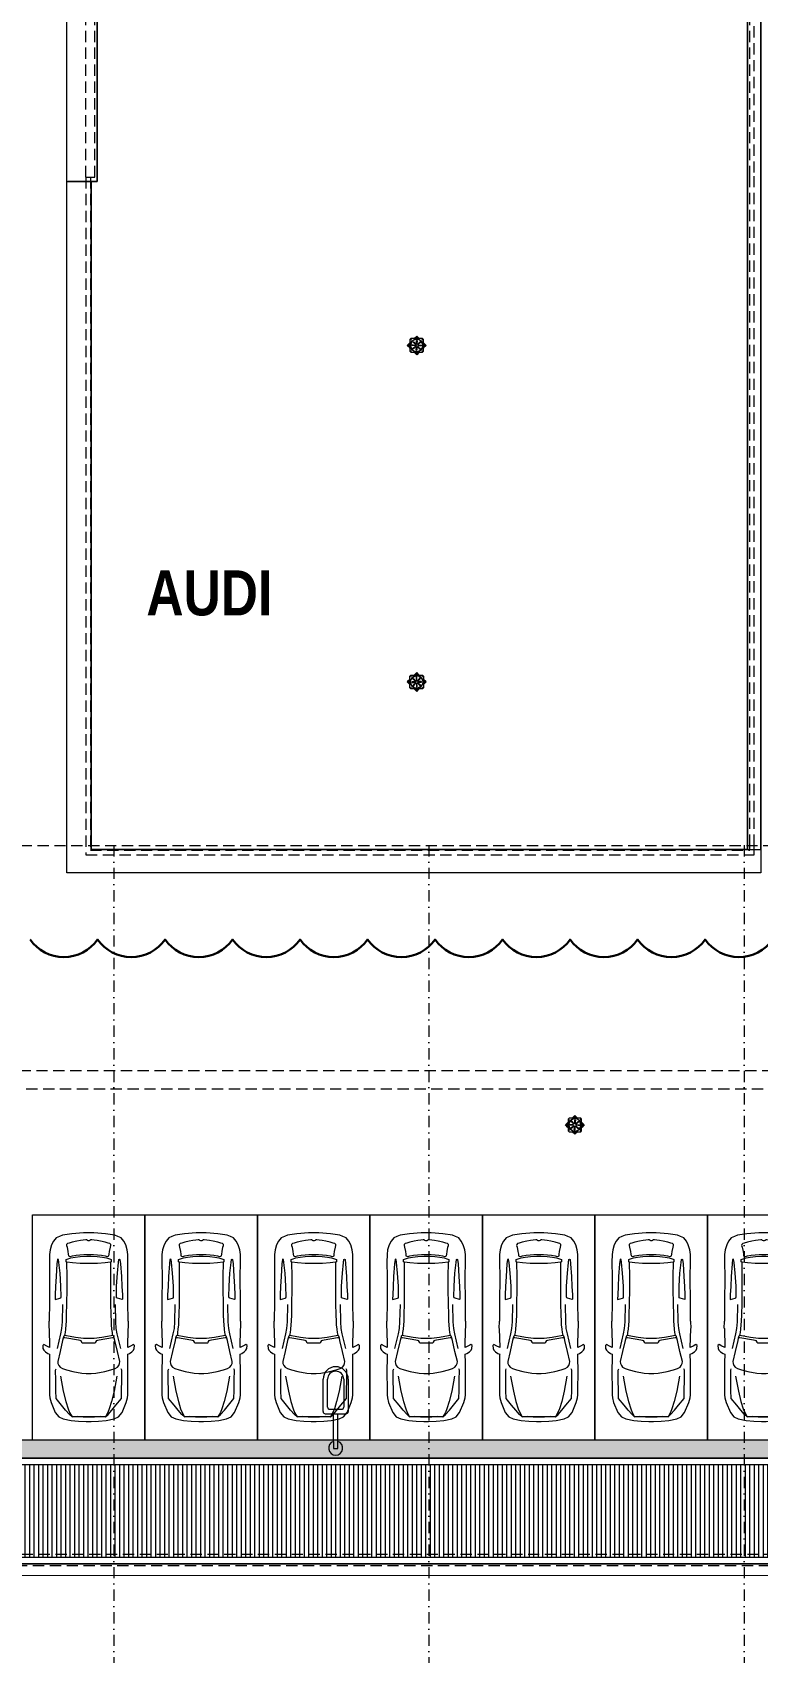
# Model space of a CAD drawing. Header units: metres. Extents: x -17822 to 152406, y -4219 to 19791.
# Drawn here: x 120299 to 121910, y -1793 to 1805 of the extents above; entities that cross this region are included whole.
import ezdxf

# ---------------------------------------------------------------- set-up
doc = ezdxf.new("R2010")
doc.units = ezdxf.units.M
doc.header["$LTSCALE"] = 100
doc.header["$MEASUREMENT"] = 0
for name, pattern in [('DASHDOT2', [0.5, 0.25, -0.125, 0, -0.125]), ('DOT2', [0.125, 0, -0.125]), ('HIDDEN', [0.375, 0.25, -0.125])]:
    doc.linetypes.add(name, pattern=pattern)
doc.layers.get('0').update_dxf_attribs({"color": 9, "lineweight": 9})
for name, color, linetype, lineweight in [('04', 9, 'Continuous', 9), ('06A', 9, 'Continuous', 9), ('06C', 9, 'Continuous', 9), ('06D', 9, 'Continuous', 9), ('09', 9, 'Continuous', 9), ('20', 9, 'DOT2', 9), ('21', 9, 'Continuous', 9), ('24', 9, 'DASHDOT2', 9), ('35', 9, 'Continuous', 9), ('E-KABLO', 7, 'Continuous', 30), ('M-TEFRIS-015', 9, 'Continuous', 9)]:
    doc.layers.add(name, color=color, linetype=linetype, lineweight=lineweight)
doc.styles.add('MuuM_TEXT-BOLD', font='ARIALNB.TTF')

# ---------------------------------------------------------------- blocks, each defined once
blk = doc.blocks.new('p-suzgec')
at = {"ltscale": 25}
for p, q in [((-21.1, 0), (-15.5, 5.7)), ((-15.5, -5.7), (-21.1, 0)), ((-15.5, 5.7), (-15.2, 5.9)), ((-15.5, -5.7), (-15.5, 5.7)), ((-13.2, 15), (-15.2, 13)), ((-15.2, 13), (-15.2, -13)), ((12.8, 15), (-13.2, 15)), ((-10.5, 1.2), (-3.4, 0.3)), ((-6.1, 15), (-5.9, 15.2)), ((-5.9, 12.3), (-6, 12.5)), ((-5.9, 15.2), (-0.2, 20.9)), ((-5.9, 15.2), (5.4, 15.2)), ((-5.8, 12), (-5.9, 12.3)), ((-5.1, 12.9), (-5, 12.7)), ((-5, 12.7), (-4.8, 12.4)), ((-3.3, 0.2), (-3.4, 0.3)), ((-0.2, 0), (-0.5, 0)), ((-0.2, 20.9), (5.4, 15.2)), ((-0.2, 0), (-0.2, 0.2)), ((-0.2, 0), (0, 0)), ((-0.2, 0), (-0.2, -0.2)), ((0.9, 10.2), (0, 3.1)), ((0, 3), (0, 3.1)), ((5.4, 15.2), (5.6, 15)), ((12.1, 5.6), (12.3, 5.7)), ((12.6, 4.8), (12.5, 4.7)), ((14.8, 13), (12.8, 15)), ((14.8, -13), (14.8, 13)), ((14.8, 5.9), (15, 5.7)), ((15, 5.7), (15, -5.7)), ((15, 5.7), (20.6, 0)), ((20.6, 0), (15, -5.7)), ((-15.2, -5.9), (-15.5, -5.7)), ((-15.2, -13), (-13.2, -15)), ((-13.2, -15), (12.8, -15)), ((-13.1, -4.8), (-13, -4.7)), ((-13, -4.7), (-12.6, -4.6)), ((-12.6, -5.6), (-12.8, -5.7)), ((-12.2, -5.5), (-12.6, -5.6)), ((-5.9, -15.2), (-6.1, -15)), ((5.4, -15.2), (-5.9, -15.2)), ((-0.2, -20.9), (-5.9, -15.2)), ((-1.4, -10.2), (-0.5, -3.1)), ((-0.5, -3), (-0.5, -3.1)), ((5.4, -15.2), (-0.2, -20.9)), ((2.8, -0.2), (2.9, -0.3)), ((10, -1.2), (2.9, -0.3)), ((4.5, -12.7), (4.3, -12.4)), ((4.6, -12.9), (4.5, -12.7)), ((5.3, -12), (5.4, -12.3)), ((5.4, -12.3), (5.5, -12.5)), ((5.6, -15), (5.4, -15.2)), ((12.8, -15), (14.8, -13)), ((15, -5.7), (14.8, -5.9))]:
    blk.add_line(p, q, dxfattribs=at)
for centre, radius in [((-17.9, 0), 0.4), ((-17.9, 0), 0.358), ((-0.2, 0), 14.3), ((-12.8, 12.5), 0.3), ((-0.2, 17.7), 0.4), ((-0.2, 17.7), 0.358), ((12.2, 12.5), 0.3), ((17.4, 0), 0.4), ((17.4, 0), 0.358), ((-12.8, -12.5), 0.3), ((-0.2, -17.7), 0.4), ((-0.2, -17.7), 0.358), ((12.2, -12.5), 0.3)]:
    blk.add_circle(centre, radius, dxfattribs=at)
for radius, start, end in [(13.5, 114.6147, 200.3853), (13.8, 110.4176, 114.5824), (13.7, 110.4084, 114.5916), (13.3, 110.3378, 114.6622), (13.2, 110.3292, 114.6708), (13.5, 24.6147, 110.3853), (13.6, 294.6147, 20.3853), (13.2, 20.3292, 24.6708), (13.3, 20.3378, 24.6622), (13.7, 20.4084, 24.5916), (13.8, 20.4176, 24.5824), (13.7, 200.4084, 204.5916), (13.8, 200.4176, 204.5824), (13.3, 200.3378, 204.6622), (13.2, 200.3292, 204.6708), (13.5, 204.6147, 290.3853), (13.2, 290.3292, 294.6708), (13.3, 290.3378, 294.6622), (13.7, 290.4084, 294.5916), (13.8, 290.4176, 294.5824)]:
    blk.add_arc((-0.2, 0), radius, start, end, dxfattribs=at)
for points, knots in [([(-10.5, -0.3), (-10.6, -0.3), (-10.7, -0.3), (-10.9, -0.2), (-11, -0.2), (-11.1, 0), (-11.2, 0.1), (-11.2, 0.3), (-11.2, 0.4), (-11.2, 0.6), (-11.2, 0.7), (-11.1, 0.9), (-11.1, 1), (-10.9, 1.1), (-10.8, 1.1), (-10.6, 1.2), (-10.5, 1.2), (-10.4, 1.2)], [2.169268, 2.169268, 2.169268, 2.169268, 2.468107, 2.468107, 2.768207, 2.768207, 3.065525, 3.065525, 3.362844, 3.362844, 3.660162, 3.660162, 3.95748, 3.95748, 4.257581, 4.257581, 4.55635, 4.55635, 4.55635, 4.55635]), ([(-7.7, 7), (-7.8, 7.1), (-7.8, 7.2), (-7.9, 7.4), (-7.9, 7.5), (-7.9, 7.7), (-7.9, 7.8), (-7.8, 8), (-7.8, 8), (-7.6, 8.2), (-7.5, 8.2), (-7.3, 8.3), (-7.2, 8.3), (-7, 8.3), (-6.9, 8.3), (-6.7, 8.2), (-6.6, 8.1), (-6.6, 8)], [2.169268, 2.169268, 2.169268, 2.169268, 2.468107, 2.468107, 2.768207, 2.768207, 3.065525, 3.065525, 3.362844, 3.362844, 3.660162, 3.660162, 3.95748, 3.95748, 4.257581, 4.257581, 4.55635, 4.55635, 4.55635, 4.55635]), ([(-3.5, 0.4), (-3.5, 0.4), (-3.5, 0.4), (-3.5, 0.4), (-3.4, 0.4), (-3.4, 0.4), (-3.4, 0.3), (-3.3, 0.3), (-3.3, 0.3), (-3.3, 0.3), (-3.3, 0.2), (-3.2, 0.2), (-3.2, 0.1), (-3.3, 0.1), (-3.3, 0), (-3.3, 0), (-3.3, -0.1), (-3.4, -0.1), (-3.4, -0.1), (-3.5, -0.1), (-3.5, -0.1), (-3.5, -0.1), (-3.5, -0.1)], [-0.0013985, -0.0013985, -0.0013985, -0.0013985, 0, 0, 0, 0.0909291, 0.0909291, 0.1818582, 0.1818582, 0.2711248, 0.2711248, 0.3603915, 0.3603915, 0.4496581, 0.4496581, 0.5389247, 0.5389247, 0.6298538, 0.6298538, 0.7207829, 0.7207829, 0.7401198, 0.7401198, 0.7401198, 0.7401198]), ([(-2.2, 2.6), (-2.2, 2.6), (-2.2, 2.6), (-2.2, 2.6), (-2.2, 2.5), (-2.2, 2.5), (-2.2, 2.4), (-2.2, 2.4), (-2.2, 2.3), (-2.2, 2.3), (-2.2, 2.3), (-2.3, 2.2), (-2.3, 2.2), (-2.3, 2.2), (-2.4, 2.2), (-2.4, 2.1), (-2.5, 2.1), (-2.5, 2.2), (-2.6, 2.2), (-2.6, 2.2), (-2.6, 2.2), (-2.6, 2.2), (-2.6, 2.2)], [-0.0013985, -0.0013985, -0.0013985, -0.0013985, 0, 0, 0, 0.0909291, 0.0909291, 0.1818582, 0.1818582, 0.2711248, 0.2711248, 0.3603915, 0.3603915, 0.4496581, 0.4496581, 0.5389247, 0.5389247, 0.6298538, 0.6298538, 0.7207829, 0.7207829, 0.7401198, 0.7401198, 0.7401198, 0.7401198]), ([(-0.6, 10.2), (-0.6, 10.3), (-0.5, 10.4), (-0.5, 10.6), (-0.4, 10.7), (-0.3, 10.8), (-0.2, 10.9), (0, 11), (0.1, 11), (0.3, 11), (0.4, 11), (0.6, 10.9), (0.7, 10.8), (0.8, 10.7), (0.9, 10.6), (0.9, 10.4), (1, 10.3), (0.9, 10.2)], [2.169268, 2.169268, 2.169268, 2.169268, 2.468107, 2.468107, 2.768207, 2.768207, 3.065525, 3.065525, 3.362844, 3.362844, 3.660162, 3.660162, 3.95748, 3.95748, 4.257581, 4.257581, 4.55635, 4.55635, 4.55635, 4.55635]), ([(0.1, 3.2), (0.1, 3.2), (0.1, 3.2), (0.1, 3.2), (0.1, 3.2), (0.1, 3.2), (0.1, 3.1), (0.1, 3.1), (0, 3), (0, 3), (-0.1, 3), (-0.1, 3), (-0.2, 3), (-0.2, 3), (-0.2, 3), (-0.3, 3), (-0.3, 3.1), (-0.3, 3.1), (-0.4, 3.2), (-0.4, 3.2), (-0.4, 3.2), (-0.4, 3.3), (-0.4, 3.3)], [-0.0013985, -0.0013985, -0.0013985, -0.0013985, 0, 0, 0, 0.0909291, 0.0909291, 0.1818582, 0.1818582, 0.2711248, 0.2711248, 0.3603915, 0.3603915, 0.4496581, 0.4496581, 0.5389247, 0.5389247, 0.6298538, 0.6298538, 0.7207829, 0.7207829, 0.7401198, 0.7401198, 0.7401198, 0.7401198]), ([(2.3, 2), (2.3, 2), (2.3, 2), (2.3, 2), (2.3, 2), (2.2, 2), (2.2, 1.9), (2.2, 1.9), (2.1, 1.9), (2.1, 2), (2, 2), (2, 2), (1.9, 2), (1.9, 2.1), (1.9, 2.1), (1.9, 2.2), (1.9, 2.2), (1.9, 2.3), (1.9, 2.3), (1.9, 2.3), (2, 2.4), (2, 2.4), (2, 2.4)], [-0.0013985, -0.0013985, -0.0013985, -0.0013985, 0, 0, 0, 0.0909291, 0.0909291, 0.1818582, 0.1818582, 0.2711248, 0.2711248, 0.3603915, 0.3603915, 0.4496581, 0.4496581, 0.5389247, 0.5389247, 0.6298538, 0.6298538, 0.7207829, 0.7207829, 0.7401198, 0.7401198, 0.7401198, 0.7401198]), ([(3, -0.4), (3, -0.4), (3, -0.4), (3, -0.4), (2.9, -0.4), (2.9, -0.4), (2.9, -0.3), (2.8, -0.3), (2.8, -0.3), (2.8, -0.3), (2.8, -0.2), (2.7, -0.2), (2.7, -0.1), (2.8, -0.1), (2.8, 0), (2.8, 0), (2.8, 0.1), (2.9, 0.1), (2.9, 0.1), (3, 0.1), (3, 0.1), (3, 0.1), (3, 0.1)], [-0.0013985, -0.0013985, -0.0013985, -0.0013985, 0, 0, 0, 0.0909291, 0.0909291, 0.1818582, 0.1818582, 0.2711248, 0.2711248, 0.3603915, 0.3603915, 0.4496581, 0.4496581, 0.5389247, 0.5389247, 0.6298538, 0.6298538, 0.7207829, 0.7207829, 0.7401198, 0.7401198, 0.7401198, 0.7401198]), ([(6.8, 7.4), (6.8, 7.5), (6.9, 7.6), (7.1, 7.7), (7.2, 7.7), (7.4, 7.7), (7.5, 7.7), (7.7, 7.6), (7.8, 7.5), (7.9, 7.4), (8, 7.3), (8.1, 7.1), (8.1, 7), (8, 6.8), (8, 6.7), (7.9, 6.5), (7.8, 6.4), (7.8, 6.3)], [2.169268, 2.169268, 2.169268, 2.169268, 2.468107, 2.468107, 2.768207, 2.768207, 3.065525, 3.065525, 3.362844, 3.362844, 3.660162, 3.660162, 3.95748, 3.95748, 4.257581, 4.257581, 4.55635, 4.55635, 4.55635, 4.55635]), ([(10, 0.3), (10.1, 0.3), (10.2, 0.3), (10.4, 0.2), (10.5, 0.2), (10.6, 0), (10.7, -0.1), (10.7, -0.3), (10.7, -0.4), (10.7, -0.6), (10.7, -0.7), (10.6, -0.9), (10.6, -1), (10.4, -1.1), (10.3, -1.1), (10.1, -1.2), (10, -1.2), (9.9, -1.2)], [2.169268, 2.169268, 2.169268, 2.169268, 2.468107, 2.468107, 2.768207, 2.768207, 3.065525, 3.065525, 3.362844, 3.362844, 3.660162, 3.660162, 3.95748, 3.95748, 4.257581, 4.257581, 4.55635, 4.55635, 4.55635, 4.55635]), ([(-7.3, -7.4), (-7.3, -7.5), (-7.4, -7.6), (-7.6, -7.7), (-7.7, -7.7), (-7.9, -7.7), (-8, -7.7), (-8.2, -7.6), (-8.3, -7.5), (-8.4, -7.4), (-8.5, -7.3), (-8.6, -7.1), (-8.6, -7), (-8.5, -6.8), (-8.5, -6.7), (-8.4, -6.5), (-8.3, -6.4), (-8.3, -6.3)], [2.169268, 2.169268, 2.169268, 2.169268, 2.468107, 2.468107, 2.768207, 2.768207, 3.065525, 3.065525, 3.362844, 3.362844, 3.660162, 3.660162, 3.95748, 3.95748, 4.257581, 4.257581, 4.55635, 4.55635, 4.55635, 4.55635]), ([(-2.8, -2), (-2.8, -2), (-2.8, -2), (-2.8, -2), (-2.8, -2), (-2.7, -2), (-2.7, -1.9), (-2.7, -1.9), (-2.6, -1.9), (-2.6, -2), (-2.5, -2), (-2.5, -2), (-2.4, -2), (-2.4, -2.1), (-2.4, -2.1), (-2.4, -2.2), (-2.4, -2.2), (-2.4, -2.3), (-2.4, -2.3), (-2.4, -2.3), (-2.5, -2.4), (-2.5, -2.4), (-2.5, -2.4)], [-0.0013985, -0.0013985, -0.0013985, -0.0013985, 0, 0, 0, 0.0909291, 0.0909291, 0.1818582, 0.1818582, 0.2711248, 0.2711248, 0.3603915, 0.3603915, 0.4496581, 0.4496581, 0.5389247, 0.5389247, 0.6298538, 0.6298538, 0.7207829, 0.7207829, 0.7401198, 0.7401198, 0.7401198, 0.7401198]), ([(0.1, -10.2), (0.1, -10.3), (0, -10.4), (0, -10.6), (-0.1, -10.7), (-0.2, -10.8), (-0.3, -10.9), (-0.5, -11), (-0.6, -11), (-0.8, -11), (-0.9, -11), (-1.1, -10.9), (-1.2, -10.8), (-1.3, -10.7), (-1.4, -10.6), (-1.4, -10.4), (-1.5, -10.3), (-1.4, -10.2)], [2.169268, 2.169268, 2.169268, 2.169268, 2.468107, 2.468107, 2.768207, 2.768207, 3.065525, 3.065525, 3.362844, 3.362844, 3.660162, 3.660162, 3.95748, 3.95748, 4.257581, 4.257581, 4.55635, 4.55635, 4.55635, 4.55635]), ([(-0.6, -3.2), (-0.6, -3.2), (-0.6, -3.2), (-0.6, -3.2), (-0.6, -3.2), (-0.6, -3.2), (-0.6, -3.1), (-0.6, -3.1), (-0.5, -3), (-0.5, -3), (-0.4, -3), (-0.4, -3), (-0.4, -3), (-0.3, -3), (-0.3, -3), (-0.2, -3), (-0.2, -3.1), (-0.2, -3.1), (-0.2, -3.2), (-0.1, -3.2), (-0.1, -3.2), (-0.1, -3.3), (-0.1, -3.3)], [-0.0013985, -0.0013985, -0.0013985, -0.0013985, 0, 0, 0, 0.0909291, 0.0909291, 0.1818582, 0.1818582, 0.2711248, 0.2711248, 0.3603915, 0.3603915, 0.4496581, 0.4496581, 0.5389247, 0.5389247, 0.6298538, 0.6298538, 0.7207829, 0.7207829, 0.7401198, 0.7401198, 0.7401198, 0.7401198]), ([(1.7, -2.6), (1.7, -2.6), (1.7, -2.6), (1.7, -2.6), (1.7, -2.5), (1.7, -2.5), (1.7, -2.4), (1.7, -2.4), (1.7, -2.3), (1.7, -2.3), (1.7, -2.3), (1.8, -2.2), (1.8, -2.2), (1.8, -2.2), (1.9, -2.2), (1.9, -2.1), (2, -2.1), (2, -2.2), (2.1, -2.2), (2.1, -2.2), (2.1, -2.2), (2.1, -2.2), (2.1, -2.2)], [-0.0013985, -0.0013985, -0.0013985, -0.0013985, 0, 0, 0, 0.0909291, 0.0909291, 0.1818582, 0.1818582, 0.2711248, 0.2711248, 0.3603915, 0.3603915, 0.4496581, 0.4496581, 0.5389247, 0.5389247, 0.6298538, 0.6298538, 0.7207829, 0.7207829, 0.7401198, 0.7401198, 0.7401198, 0.7401198]), ([(7.2, -7), (7.3, -7.1), (7.3, -7.2), (7.4, -7.4), (7.4, -7.5), (7.4, -7.7), (7.4, -7.8), (7.3, -8), (7.3, -8), (7.1, -8.2), (7, -8.2), (6.8, -8.3), (6.7, -8.3), (6.5, -8.3), (6.4, -8.3), (6.2, -8.2), (6.1, -8.1), (6.1, -8)], [2.169268, 2.169268, 2.169268, 2.169268, 2.468107, 2.468107, 2.768207, 2.768207, 3.065525, 3.065525, 3.362844, 3.362844, 3.660162, 3.660162, 3.95748, 3.95748, 4.257581, 4.257581, 4.55635, 4.55635, 4.55635, 4.55635])]:
    blk.add_open_spline(points, degree=3, knots=knots, dxfattribs=at)
for points, weights in [([(-10.4, 1.2), (-5.1, 0.6), (-3.5, 0.4)], [1.04357122072, 1.19470433147, 1]), ([(-2.6, 2.2), (-3.9, 3.4), (-7.7, 7)], [1, 1.19289012244, 1.04336959178]), ([(-6.6, 8), (-3.3, 3.9), (-2.2, 2.6)], [1.04357122128, 1.19470433435, 1]), ([(-0.4, 3.3), (-0.4, 4.9), (-0.6, 10.2)], [1, 1.1928901223, 1.04336959175]), ([(0.9, 10.2), (0.3, 4.9), (0.1, 3.2)], [1.04357122043, 1.19470432993, 1]), ([(2, 2.4), (3.1, 3.6), (6.8, 7.4)], [1, 1.19289012017, 1.04336959134]), ([(7.8, 6.3), (3.6, 3), (2.3, 2)], [1.04357122006, 1.19470432802, 1]), ([(11.7, 5.5), (11.9, 5.6), (12.1, 5.6)], [1.02554744525, 1.0127799804, 1]), ([(12.5, 4.7), (12.3, 4.7), (12.1, 4.6)], [1, 1.0127799804, 1.02554744526]), ([(-3.5, -0.1), (-5.2, -0.2), (-10.5, -0.3)], [1, 1.19289012449, 1.04336959218]), ([(-8.3, -6.3), (-4.1, -3), (-2.8, -2)], [1.04357122094, 1.1947043326, 1]), ([(-2.5, -2.4), (-3.6, -3.6), (-7.3, -7.4)], [1, 1.19289012327, 1.04336959194]), ([(-1.4, -10.2), (-0.8, -4.9), (-0.6, -3.2)], [1.04357122103, 1.19470433305, 1]), ([(-0.1, -3.3), (-0.1, -4.9), (0.1, -10.2)], [1, 1.19289011339, 1.04336959002]), ([(6.1, -8), (2.8, -3.9), (1.7, -2.6)], [1.04357121982, 1.19470432681, 1]), ([(2.1, -2.2), (3.4, -3.4), (7.2, -7)], [1, 1.19289011781, 1.04336959088])]:
    blk.add_rational_spline(points, weights, degree=2, dxfattribs=at)
for points, weights, knots in [([(3, 0.1), (3.5, 0.1), (6, 0.2), (10, 0.3)], [4.14064799907, 3.56700040162, 2.15953650571, 1.32480586323], [27.48414514, 27.48414514, 27.48414514, 27.50397367, 27.53272487, 27.53272487, 27.53272487]), ([(9.9, -1.2), (7.9, -1), (4.7, -0.6), (3.3, -0.4), (3, -0.4)], [1.32476723726, 1.64485472039, 2.71311941379, 3.81141839734, 4.16242382948], [0.00590224, 0.00590224, 0.00590224, 0.01753913, 0.04477222, 0.05758123, 0.05758123, 0.05758123])]:
    blk.add_rational_spline(points, weights, degree=2, knots=knots, dxfattribs=at)
blk = doc.blocks.new('p-cati_audi')
at = {"layer": '06A'}
for points in [[(0, -2107), (0, -1060), (3704, -1060), (3704, -1572), (3642, -1572), (3637, -1572), (3637, -1127), (67, -1127), (67, -2107), (62, -2107), (2, -2107)], [(1512, -3590), (1512, -1577)]]:
    blk.add_lwpolyline(points, dxfattribs=at)
blk.add_lwpolyline([(1542, -3642), (1542, -3642), (0, -3642), (0, -2107), (54, -2107), (54, -3590), (1542, -3590), (1542, -1577)], close=True, dxfattribs=at)
at = {"layer": '06D'}
blk.add_lwpolyline([(54, -3590), (54, -2107), (67, -2107), (67, -1127), (3637, -1127), (3637, -1572), (3650, -1572), (3650, -3590), (2892, -3590), (2892, -1537), (1512, -1537), (1512, -3590)], close=True, dxfattribs=at)
at = {"layer": '20', "linetype": 'HIDDEN'}
for points in [[(42, -2097), (42, -1102), (3662, -1102), (3662, -1562)], [(62, -2097), (62, -1122), (3642, -1122), (3642, -1562)], [(42, -2097), (42, -3602), (1527, -3602), (1527, -3582.2), (1527, -2087), (1527, -1562)], [(52, -2097), (52, -3592), (1517, -3592), (1517, -3582.2), (1517, -2097), (1517, -1562)], [(42, -2097), (62, -2097)]]:
    blk.add_lwpolyline(points, dxfattribs=at)
at = {"layer": '35'}
blk.add_lwpolyline([(1512, -3590), (54, -3590), (54, -2107), (67, -2107), (67, -1127), (3637, -1127), (3637, -1572), (3650, -1572), (3650, -3590), (2892, -3590), (2892, -1537), (1512, -1537)], close=True, dxfattribs=at)
at = {"layer": '06D'}
blk.add_blockref('p-suzgec', (777.2, -2470.8), dxfattribs=at)
at = {"layer": '06D', "xscale": -1, "rotation": 180}
blk.add_blockref('p-suzgec', (777.2, -3218.3), dxfattribs=at)
blk = doc.blocks.new('p-platform_süzgeç')
at = {"layer": '06D'}
blk.add_blockref('p-suzgec', (-2920.7, -9251.3), dxfattribs=at)
blk = doc.blocks.new('p-akslar_yeni')
at = {"layer": '24'}
for points in [[(14895, -8575), (14895, -11897.2)], [(15595, -8575), (15595, -11897.2)], [(16295, -8575), (16295, -11897.2)]]:
    blk.add_lwpolyline(points, dxfattribs=at)
blk = doc.blocks.new('A$C442D6FDD')
at = {"layer": '06D', "color": 9}
for p, q in [((16875.2, -3722.5), (16875.2, -3650.8)), ((16885.2, -3712.5), (16885.2, -3650.8)), ((16921.2, -3650.8), (16921.2, -3712.5)), ((16931.2, -3650.8), (16931.2, -3722.5)), ((16880.2, -3727.5), (16926.2, -3727.5)), ((16890.2, -3717.5), (16916.2, -3717.5)), ((16898.2, -3788.8), (16898.2, -3727.5)), ((16908.2, -3788.8), (16908.2, -3727.5))]:
    blk.add_line(p, q, dxfattribs=at)
blk.add_lwpolyline([(16898.2, -3788.8), (16898.2, -3804.6), (16908.2, -3804.6), (16908.2, -3788.8)], dxfattribs=at)
for centre, radius, start, end in [((16903.2, -3650.8), 28, 0, 180), ((16903.2, -3650.8), 18, 0, 180), ((16880.2, -3722.5), 5, 180, 270), ((16890.2, -3712.5), 5, 180, 270), ((16916.2, -3712.5), 5, 270, 0), ((16926.2, -3722.5), 5, 270, 0), ((16903.2, -3803.7), 15.7, 108.5399, 71.4601)]:
    blk.add_arc(centre, radius, start, end, dxfattribs=at)
blk = doc.blocks.new('p-araba-10')
for points in [[(-193.8, -2.4), (-193.8, 5.3), (-192.9, 22.2), (-191.1, 38.9), (-187.6, 56.6), (-183.4, 66.4), (-173.9, 74.2), (-151.3, 83.5), (-141.2, 86.3), (-134.5, 87.1), (-72.5, 87.3), (-61.4, 87), (-45.8, 86.8), (-44, 86.7), (-42.5, 90.5), (-39.1, 95.9), (-35.3, 99.6), (-31.2, 101.5), (-25.1, 101.9), (-22.6, 99.4), (-26, 92.8), (-28.4, 88.2), (-29.2, 86.7), (12.7, 87.6), (14.7, 88.4), (27.6, 88.2), (29.7, 87.5), (71.7, 87.1), (127.9, 86.7), (160, 87.2), (177.5, 87.1), (187.3, 85.7), (198.4, 82.4), (207, 78), (214.1, 72.2), (217.1, 65), (220, 58.1), (223.2, 37.3), (225, 11.2), (225, -11.2), (223.2, -37.3), (220, -58.1), (217.1, -65), (214.1, -72.2), (207, -78), (198.4, -82.4), (187.3, -85.7), (177.5, -87.1), (160, -87.2), (127.9, -86.7), (71.7, -87.1), (29.7, -87.5), (27.6, -88.2), (14.7, -88.4), (12.7, -87.6), (-29.2, -86.7), (-28.4, -88.2), (-26, -92.8), (-22.6, -99.4), (-25.1, -101.9), (-31.2, -101.5), (-35.3, -99.6), (-39.1, -95.9), (-42.5, -90.5), (-44, -86.7), (-45.8, -86.8), (-61.4, -87), (-72.5, -87.3), (-134.5, -87.1), (-141.2, -86.3), (-151.3, -83.5), (-173.9, -74.2), (-183.4, -66.4), (-187.6, -56.6), (-191.1, -38.9), (-192.9, -22.2), (-193.8, -5.3), (-193.8, 2.4)], [(-93, -62.5), (-126.3, -56.3), (-149.5, -50.6), (-165.5, -45.6), (-173.7, -42.3), (-183.5, -36.9), (-182.7, -25.6), (-183.2, -12.4), (-183.2, 0.2), (-183.2, 12.8), (-182.7, 26), (-183.5, 37.3), (-177.8, 43), (-168.5, 51.5), (-157.6, 60.6), (-142.7, 72.8), (-124.7, 73.2), (-102, 73.6), (-79.4, 73.7), (-76.8, 72.4)], [(-93, 62.8), (-126.3, 56.7), (-149.5, 51), (-165.5, 45.9), (-173.7, 42.6), (-183.5, 37.3), (-182.7, 26), (-183.2, 12.8), (-183.2, 0.2), (-183.2, -12.4), (-182.7, -25.6), (-183.5, -36.9), (-177.8, -42.6), (-168.5, -51.2), (-157.6, -60.2), (-142.7, -72.5), (-124.7, -72.9), (-102, -73.2), (-79.4, -73.3), (-76.8, -72.1)], [(-8.3, -56.7), (-13.4, -57.9), (-38.1, -63.5), (-60.3, -68.8), (-64.9, -68.3), (-69.3, -66.4), (-73, -63.6), (-75.8, -58.3), (-79.1, -49.2), (-82.8, -35.3), (-86.1, -15.4), (-87, -5.3), (-87, 0.2), (-87, 5.7), (-86.1, 15.7), (-82.8, 35.6), (-79.1, 49.6), (-75.8, 58.7), (-73, 63.9), (-69.3, 66.8), (-64.9, 68.6), (-60.3, 69.2), (-38.1, 63.8), (-13.4, 58.2), (-8.3, 57)], [(66.2, 58.6), (27.5, 59.4), (12.7, 60.6), (0.9, 62.9), (-31.5, 70.4)], [(-2.5, -52.9), (-3.1, -54.6), (-4.3, -55.5), (-8.3, -56.7), (-7.3, -54.5), (-7.2, -52.8), (-12.4, -22.8), (-12.7, -19.8), (-13.7, -17.7), (-17.5, -15.6), (-18.7, -14.2), (-19.1, -9.7), (-19.2, -3.2), (-19.2, 0.2), (-19.2, 3.5), (-19.1, 10), (-18.7, 14.5), (-17.5, 15.9), (-13.7, 18.1), (-12.7, 20.1), (-12.4, 23.1), (-7.2, 53.1), (-7.3, 54.8), (-8.3, 57), (-4.3, 55.8), (-3.1, 54.9), (-2.5, 53.3)], [(160.4, 48.6), (128, 48.3), (99.7, 48.3), (68.4, 48.6), (43.2, 49.2), (29.3, 49.7), (20.9, 50.2), (11.4, 51.1), (4.3, 52), (0.7, 52.6), (-2.5, 53.3), (-3.4, 49.8), (-4.9, 41.7), (-6.9, 29.6), (-9.1, 11.9), (-9.1, 2.6), (-9.1, 0.2), (-9.1, -2.2), (-9.1, -11.6), (-6.9, -29.3), (-4.9, -41.4), (-3.4, -49.4), (-2.5, -52.9), (0.7, -52.2), (4.3, -51.7), (11.4, -50.8), (20.9, -49.9), (29.3, -49.3), (43.2, -48.9), (68.4, -48.3), (99.7, -47.9), (128, -47.9), (160.4, -48.3)], [(66.2, -58.2), (27.5, -59), (12.7, -60.3), (0.9, -62.6), (-31.5, -70.1)]]:
    blk.add_lwpolyline(points)
for points in [[(159.5, 66.3), (166.1, 67.2), (167.1, 68.6), (165.9, 69.6), (156.3, 70.9), (128.7, 72.7), (106.1, 73.8), (87.7, 74.9), (77.7, 75), (77.4, 74.3), (80.3, 64), (81.1, 62.1), (83.3, 61.7), (106.9, 62), (135.6, 63.8)], [(169.6, -39.3), (171.3, -30.3), (172.9, -18.6), (173.8, -4.4), (173.8, 0.2), (173.8, 4.7), (172.9, 19), (171.3, 30.6), (169.6, 39.6), (166.8, 48.4), (165.8, 50.4), (160.6, 50.4), (160.4, 48.6), (159, 36.5), (157.5, 19.4), (157, 8.1), (157, 0.2), (157, -7.8), (157.5, -19.1), (159, -36.2), (160.4, -48.3), (160.6, -50.1), (165.8, -50.1), (166.8, -48.1)], [(174.1, -36.1), (175.5, -27.9), (176.6, -19.3), (177.4, -10.5), (177.5, -1.4), (177.5, 0.2), (177.5, 1.8), (177.4, 10.9), (176.6, 19.7), (175.5, 28.2), (174.1, 36.4), (173, 41.1), (173.2, 43.7), (174.5, 45.2), (178.1, 45.7), (184.1, 46.5), (193.2, 48.4), (197.4, 49.4), (199.8, 49.3), (201.7, 47.1), (202.6, 43.6), (204.7, 36.9), (206.7, 26.7), (208.2, 18.6), (209.1, 12.5), (209.7, 6.9), (209.5, 5), (208.6, 3), (207.7, 1.2), (207.7, 0.2), (207.7, -0.9), (208.6, -2.7), (208.6, -2.7), (209.5, -4.6), (209.7, -6.6), (209.1, -12.1), (208.2, -18.3), (206.7, -26.4), (204.7, -36.5), (202.6, -43.3), (201.7, -46.8), (199.8, -49), (197.4, -49.1), (193.2, -48.1), (184.1, -46.1), (178.1, -45.3), (174.5, -44.9), (173.2, -43.4), (173, -40.8)], [(159.5, -66), (166.1, -66.9), (167.1, -68.2), (165.9, -69.3), (156.3, -70.5), (128.7, -72.4), (106.1, -73.5), (87.7, -74.5), (77.7, -74.7), (77.4, -74), (80.3, -63.7), (81.1, -61.7), (83.3, -61.4), (106.9, -61.6), (135.6, -63.5)]]:
    blk.add_lwpolyline(points, close=True)
blk = doc.blocks.new('p-carpark_std')
at = {"layer": '06D'}
blk.add_lwpolyline([(-500, -125), (0, -125), (0, 125), (-500, 125)], close=True, dxfattribs=at)
at = {"layer": '04'}
blk.add_blockref('p-araba-10', (-265, 0), dxfattribs=at)

msp = doc.modelspace()

# ---------------------------------------------------------------- hatches: boundary and pattern name
at = {"layer": '06D'}
h = msp.add_hatch(dxfattribs=at)
h.set_pattern_fill('_USER', color=251, scale=10, angle=90, pattern_type=0)
h.set_pattern_definition([(90, (-158696.959, -9057.529), (-10, 0), [])])
h.paths.add_polyline_path([(113612.64, -1581.04), (123262.64, -1581.04), (123262.64, -1376.32), (113612.64, -1376.32)])
at = {"layer": '09'}
msp.add_hatch(color=254, dxfattribs=at).paths.add_polyline_path([(124098.3, -1321.32), (113157.62, -1321.32), (113157.62, -1361.32), (124069.19, -1361.32)])
at = {"layer": 'M-TEFRIS-015'}
h = msp.add_hatch(dxfattribs=at)
h.set_pattern_fill('_USER', color=256, scale=10, angle=90, pattern_type=0)
h.set_pattern_definition([(90, (-158696.959, -9057.529), (-10, 0), [])])
h.paths.add_polyline_path([(113612.64, -1566.32), (123262.64, -1566.32), (123262.64, -1376.32), (113612.64, -1376.32)])

# ---------------------------------------------------------------- linework, layer by layer
at = {"layer": '06C'}
msp.add_lwpolyline([(116157.6, -1621.62), (124069.2, -1621.32), (124069.2, -1596.31), (116132.6, -1596.11)], dxfattribs=at)
at = {"layer": '06D', "linetype": 'HIDDEN'}
for points in [[(111997.64, -1.32), (111997.64, -541.32), (124422.64, -541.32), (124422.64, -1.32), (124382.64, -1.32), (124382.64, -501.32), (112037.64, -501.32), (112037.64, -1.32)], [(112875, -545), (112875, -1600), (123292.5, -1600), (123292.5, -545), (123262.5, -545), (123262.5, -1575), (112900, -1575), (112905, -545)]]:
    msp.add_lwpolyline(points, close=True, dxfattribs=at)
at = {"layer": '06D'}
for points in [[(124098.3, -1321.32), (113157.62, -1321.32), (113157.62, -1361.32), (124069.19, -1361.32)], [(113597.64, -1596.04), (123277.64, -1596.32), (123277.64, -1361.32), (113597.64, -1361.32)], [(113612.64, -1581.04), (123262.64, -1581.04), (123262.64, -1376.32), (113612.64, -1376.32)]]:
    msp.add_lwpolyline(points, close=True, dxfattribs=at)
at = {"layer": '20', "linetype": 'HIDDEN'}
msp.add_lwpolyline([(124422.65, -1.32), (111997.65, -1.32)], dxfattribs=at)
at = {"layer": 'E-KABLO', "color": 2}
msp.add_lwpolyline([(121943.59, -209.59, -0.5205671), (121793.59, -209.59, -0.5205671), (121643.59, -209.59, -0.5205671), (121493.59, -209.59, -0.5205671), (121343.59, -209.59, -0.5205671), (121193.59, -209.59, -0.5205671), (121043.59, -209.59, -0.5205671), (120893.59, -209.59, -0.5205671), (120743.59, -209.59, -0.5205671), (120593.59, -209.59, -0.5205671), (120443.59, -209.59, -0.5205671), (120293.59, -209.59, -0.5205671)], format="xyb", dxfattribs=at)

# ---------------------------------------------------------------- block references
for name, p in [('A$C442D6FDD', (104069.47, 2464.56)), ('p-platform_süzgeç', (124425, 8630))]:
    msp.add_blockref(name, p)
at = {"layer": '04', "xscale": -1, "rotation": 270}
for p in [(120423.8, -821.32), (120673.8, -821.32), (120923.8, -821.32), (121173.8, -821.32), (121423.8, -821.32), (121673.8, -821.32), (121923.8, -821.32)]:
    msp.add_blockref('p-carpark_std', p, dxfattribs=at)
at = {"layer": '06D'}
msp.add_blockref('p-cati_audi', (120375.64, 3580.68), dxfattribs=at)
at = {"layer": '24'}
msp.add_blockref('p-akslar_yeni', (105585, 8575), dxfattribs=at)

# ---------------------------------------------------------------- texts
at = {"layer": '21', "insert": (120552.04, 610.27), "char_height": 100, "width": 583.6021, "attachment_point": 1, "style": 'MuuM_TEXT-BOLD'}
msp.add_mtext('AUDI', dxfattribs=at)

doc.saveas('drawing.dxf')
